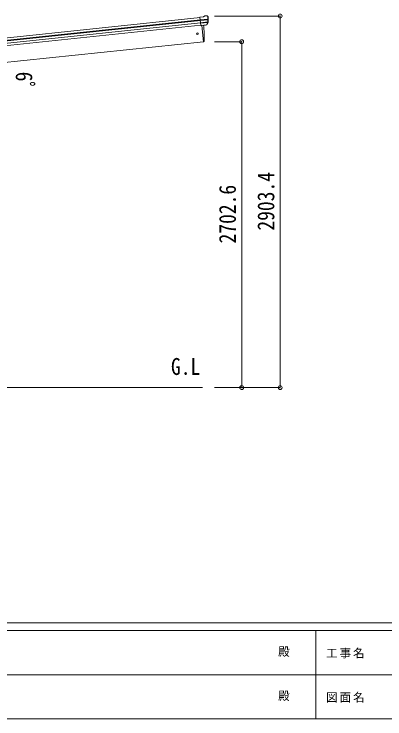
# Model space of a CAD drawing. Units: millimetres at full size, sheet at 1:30. Extents: x -8432 to 8432, y -5820 to 5820.
# Drawn here: x -2806 to 89, y -5820 to -313 of the extents above; entities that cross this region are included whole.
import ezdxf
from ezdxf.enums import TextEntityAlignment as Align

# ---------------------------------------------------------------- set-up
doc = ezdxf.new("R2010")
doc.units = ezdxf.units.MM
doc.header["$LTSCALE"] = 30
doc.header["$PDMODE"] = 32
doc.header["$PDSIZE"] = 30
for name, color, linetype, lineweight in [('0-0_0', 7, 'Continuous', 9), ('0-3_ELV2', 4, 'Continuous', 9), ('0-6_OTH_LINE', 6, 'Continuous', 9), ('0-7_SHAPE', 7, 'Continuous', 9), ('F-0_240', 7, 'Continuous', 9)]:
    doc.layers.add(name, color=color, linetype=linetype, lineweight=lineweight)
doc.styles.add('ＭＳ ゴシック', font='')
doc.styles.get('ＭＳ ゴシック').set_extended_font_data('MS Gothic')

msp = doc.modelspace()

# ---------------------------------------------------------------- linework, layer by layer
at = {"layer": '0-0_0'}
msp.add_line((-3254.45, -3231.74), (-1335.51, -3231.74), dxfattribs=at)
at = {"layer": '0-3_ELV2'}
for p, q in [((-1327.64, -335.16), (-1316.04, -328.19)), ((-1314.81, -327.78), (-1301.32, -326.37)), ((-1297.66, -327.45), (-1297.66, -327.45)), ((-1297.66, -327.45), (-1292.48, -331.65)), ((-3350.04, -549.74), (-1353.95, -339.94)), ((-3348.05, -568.63), (-1351.97, -358.84)), ((-3347.62, -572.81), (-1351.53, -363.01)), ((-3345.53, -592.67), (-1349.44, -382.87)), ((-1327.64, -335.16), (-1354.16, -337.95)), ((-1347.38, -402.5), (-1354.16, -337.95)), ((-1352.01, -358.48), (-1292.27, -352.2)), ((-1291.79, -358.07), (-1351.39, -364.34)), ((-1292.63, -374.83), (-1349.66, -380.82)), ((-1294.01, -379.49), (-1349.19, -385.29)), ((-1302.57, -396.06), (-1293.12, -377.76)), ((-1301.52, -396.49), (-1291.4, -378.23)), ((-1291.09, -335.34), (-1291.4, -333.5)), ((-1347.68, -399.61), (-3343.77, -609.41)), ((-1304.03, -397.72), (-1347.4, -402.28)), ((-1347.38, -402.5), (-1337.43, -401.46)), ((-1340.5, -401.78), (-1327.11, -529.17)), ((-1337.43, -401.46), (-1337.16, -401.52)), ((-1337.16, -401.52), (-1311.83, -398.86)), ((-1311.83, -398.86), (-1311.58, -398.74)), ((-1311.58, -398.74), (-1303.88, -397.93)), ((-1327.11, -529.17), (-3254.45, -731.74)), ((-1327.11, -529.17), (-1325.05, -528.88))]:
    msp.add_line(p, q, dxfattribs=at)
msp.add_circle((-1373.9, -466.62), 6.5, dxfattribs=at)
for centre, radius, start, end in [((-1314.5, -330.77), 3, 96.02369, 120.97631), ((-1300.81, -331.34), 5, 51.04426, 95.95574), ((-1484.65, -357), 192.44, 1.4271, 6.57578), ((-1295.79, -376.39), 3, 332.69111, 354.20009), ((-1491.98, -356.46), 200.2, 354.20009, 359.53883), ((-1247, -350.09), 45.32, 182.67122, 185.64518), ((-1291.6, -359.41), 1.35, 95.1605, 97.91927), ((-1289, -357.85), 2.74, 179.02151, 184.43412), ((-1294.02, -376.78), 3, 331, 354.13916), ((-1491.98, -356.46), 202, 354.13916, 6), ((-2221.71, -488.96), 900, 357.63919, 5.64986), ((-1304.14, -395.04), 2.99, 285.2717, 331.00739), ((-1325.47, -525.91), 3, 278, 357.63919)]:
    msp.add_arc(centre, radius, start, end, dxfattribs=at)
for centre, major_axis, ratio, start_param, end_param in [((-1293.35, -334.95), (-0.87, 5.91), 0.020485, 0.671432, 1.5691306), ((-1298.75, -330.43), (5.88, -1.31), 0.24881, 0.460585, 0.4641038), ((-1294.37, -333.98), (-2.34, 1.9), 0.995767, 3.9859716, 4.712389), ((-1489.68, -378.41), (-20.92, 199.05), 0.994373, 4.7113789, 4.7277536), ((-1304.34, -394.74), (-0.11, 3), 0.642905, 3.2459383, 4.203928), ((-1304.2, -394.94), (1.66, -2.51), 0.997631, 5.8041905, 5.8929484), ((-1304.28, -394.84), (3.53, -2.11), 0.650902, 5.2561448, 5.3289554), ((-1301.91, -394.49), (1.08, 3.13), 0.040856, 2.1135035, 2.1416249)]:
    msp.add_ellipse(centre, major_axis=major_axis, ratio=ratio, start_param=start_param, end_param=end_param, dxfattribs=at)
at = {"layer": '0-6_OTH_LINE'}
for p, q in [((-728.37, -328.35), (-1241.23, -328.35)), ((-728.37, -3231.74), (-728.37, -328.35)), ((-1028.37, -529.17), (-1241.23, -529.17)), ((-1028.37, -529.17), (-1028.37, -3231.74)), ((-1028.37, -3231.74), (-1241.23, -3231.74)), ((-728.37, -3231.74), (-1241.23, -3231.74))]:
    msp.add_line(p, q, dxfattribs=at)
for p in [(-728.37, -328.35), (-728.37, -328.35), (-1028.37, -529.17), (-1028.37, -3231.74), (-1028.37, -3231.74), (-728.37, -3231.74)]:
    msp.add_point(p, dxfattribs=at)
at = {"layer": 'F-0_240', "color": 5}
for p, q in [((-8432.06, -5070), (8007.94, -5070)), ((-8432.06, -5130), (5341.19, -5130)), ((-448.82, -5130), (-448.82, -5820)), ((-3448.82, -5475), (2701.18, -5475)), ((-8432.06, -5820), (8007.94, -5820))]:
    msp.add_line(p, q, dxfattribs=at)

# ---------------------------------------------------------------- texts
at = {"layer": '0-6_OTH_LINE', "color": 7, "style": 'ＭＳ ゴシック', "width": 0.85}
for s, rotation, p in [('6ﾟ', 270, (-2831.99, -763.27)), ('2903.4', 90, (-734.37, -2005.04)), ('2702.6', 90, (-1034.37, -2105.46))]:
    msp.add_text(s, height=132, rotation=rotation, dxfattribs=at).set_placement(p, align=Align.BOTTOM_LEFT)
at = {"layer": '0-7_SHAPE', "style": 'ＭＳ ゴシック', "width": 0.85}
msp.add_text('G.L', height=132, dxfattribs=at).set_placement((-1580.69, -3172.12), align=Align.BOTTOM_LEFT)
at = {"layer": 'F-0_240', "style": 'ＭＳ ゴシック'}
for p in [(-744.53, -5347.5), (-744.53, -5692.5)]:
    msp.add_text('殿', height=65.98, dxfattribs=at).set_placement(p, align=Align.BOTTOM_LEFT)
at = {"layer": 'F-0_240', "char_height": 65.98, "attachment_point": 7, "style": 'ＭＳ ゴシック'}
for s, insert in [('\\T1.17;工事名', (-369.71, -5347.5)), ('\\T1.17;図面名', (-369.71, -5692.5))]:
    msp.add_mtext(s, dxfattribs=dict(at, insert=insert))

doc.saveas('drawing.dxf')
